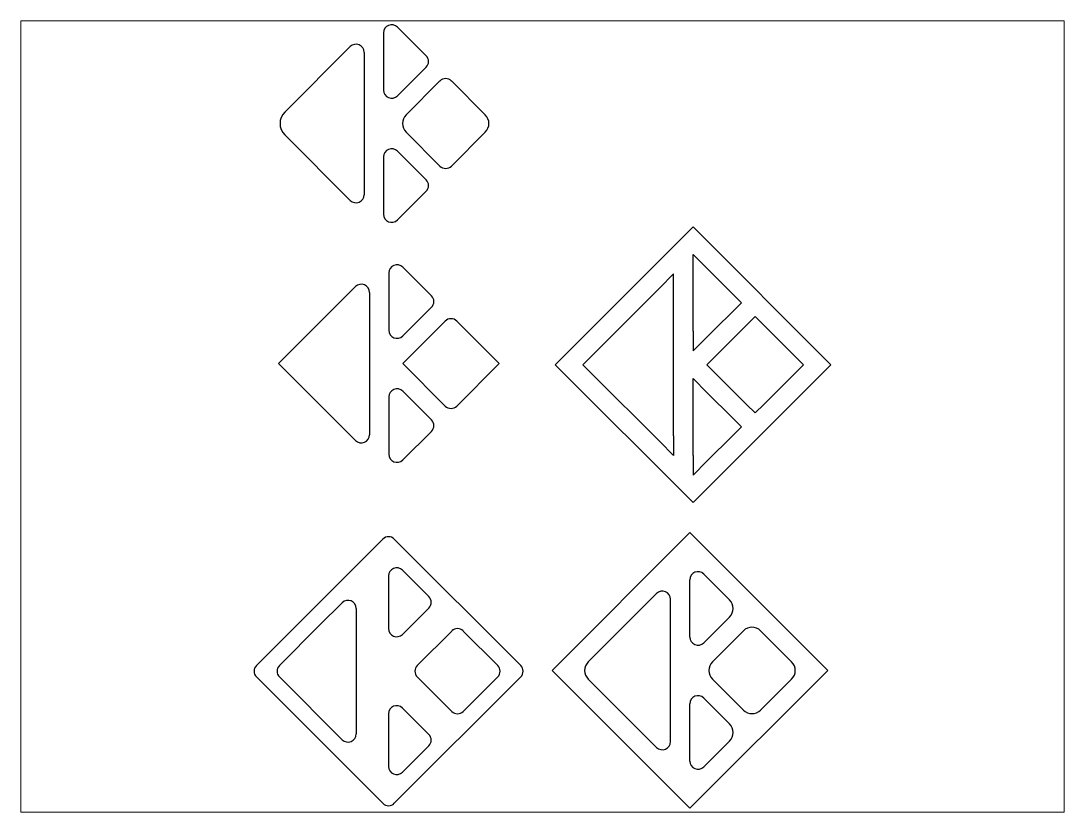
# Paper-space layout 'Layout1' of a CAD drawing. Header units: millimetres. Extents: x 26 to 231, y 20 to 176.
# The model-space entities are those that its viewports show. They can reach past a viewport. Long polylines and large blocks are cut down to what shows.
import ezdxf

# ---------------------------------------------------------------- set-up
doc = ezdxf.new("R2010")
doc.units = ezdxf.units.MM

msp = doc.modelspace()

# ---------------------------------------------------------------- linework, layer by layer
for p, q in [((2648.6, 5799.3), (2648.6, 5446.8)), ((2910.2, 5658.4), (2734, 5834.7)), ((2443.2, 5714.7), (2040.5, 5311.9)), ((2528.6, 5679.3), (2528.6, 4803.1)), ((2910.2, 5587.7), (2734, 5411.4)), ((2995.1, 5502.9), (2786.5, 5294.3)), ((3274.4, 5294.3), (3065.8, 5502.9)), ((2734, 5411.4), (2734, 5411.4)), ((2443.2, 4767.8), (2040.5, 5170.5)), ((2995.1, 4979.6), (2786.5, 5188.2)), ((3274.4, 5188.2), (3065.8, 4979.6)), ((2648.6, 5035.7), (2648.6, 4683.1)), ((2734, 5071), (2910.2, 4894.8)), ((2734, 4647.8), (2910.2, 4824)), ((3704.2, 3756.5), (4552.7, 4605)), ((4552.7, 4605), (5401.2, 3756.5)), ((4849.7, 4138.3), (4552.7, 4435.3)), ((4552.7, 3962), (4552.7, 4435.3)), ((2681.4, 4321.7), (2681.4, 3969.1)), ((2943.1, 4180.7), (2766.8, 4357)), ((4432.7, 4315.3), (4347.4, 4229.9)), ((4432.7, 4194.6), (4432.7, 4315.3)), ((2476.1, 4237), (2002.6, 3763.5)), ((2561.4, 4201.7), (2561.4, 3325.4)), ((4347.4, 4229.9), (3926.9, 3809.5)), ((4432.7, 3318.3), (4432.7, 4194.6)), ((2943.1, 4110), (2766.8, 3933.8)), ((4849.7, 4138.3), (4638.1, 3926.7)), ((4934.5, 4053.4), (4690.6, 3809.5)), ((5231.5, 3756.5), (4934.5, 4053.4)), ((3027.9, 4025.2), (2766.3, 3763.5)), ((3360.3, 3763.5), (3098.6, 4025.2)), ((2766.8, 3933.8), (2766.8, 3933.8)), ((4552.7, 3962), (4552.7, 3841.3)), ((4552.7, 3841.3), (4638.1, 3926.7)), ((3873.9, 3756.5), (3926.9, 3809.5)), ((4690.6, 3809.5), (4637.6, 3756.5)), ((2476.1, 3290.1), (2002.6, 3763.5)), ((3027.9, 3501.9), (2766.3, 3763.5)), ((3360.3, 3763.5), (3098.6, 3501.9)), ((4552.7, 2907.9), (3704.2, 3756.5)), ((3926.9, 3703.4), (3873.9, 3756.5)), ((5401.2, 3756.5), (4552.7, 2907.9)), ((4637.6, 3756.5), (4690.6, 3703.4)), ((5231.5, 3756.5), (4987.6, 3512.5)), ((4347.4, 3283), (3926.9, 3703.4)), ((4552.7, 3550.9), (4552.7, 3671.6)), ((4552.7, 3671.6), (4638.1, 3586.3)), ((4881.5, 3512.5), (4690.6, 3703.4)), ((2681.4, 3558), (2681.4, 3205.4)), ((2766.8, 3593.3), (2943.1, 3417.1)), ((4552.7, 3198.3), (4552.7, 3550.9)), ((4796.7, 3427.7), (4638.1, 3586.3)), ((4934.5, 3459.5), (4881.5, 3512.5)), ((4987.6, 3512.5), (4934.5, 3459.5)), ((4796.7, 3427.7), (4849.7, 3374.6)), ((4934.5, 3459.5), (4934.5, 3459.5)), ((2766.8, 3170.1), (2943.1, 3346.4)), ((4796.7, 3321.6), (4849.7, 3374.6)), ((4432.7, 3197.6), (4347.4, 3283)), ((4432.7, 3318.3), (4432.7, 3197.6)), ((4796.7, 3321.6), (4638.1, 3163)), ((4552.7, 3198.3), (4552.7, 3077.6)), ((4552.7, 3077.6), (4638.1, 3163)), ((3685, 1874.7), (4533.5, 2723.2)), ((4533.5, 2723.2), (5382, 1874.7)), ((1865.9, 1905.3), (2643.7, 2683.1)), ((2714.4, 2683.1), (3492.3, 1905.3)), ((2679.1, 2456.3), (2679.1, 2132.1)), ((2764.4, 2491.7), (2926.6, 2329.5)), ((4777.5, 2309.5), (4618.9, 2468.1)), ((4533.5, 2080.2), (4533.5, 2432.8)), ((4328.1, 2348.1), (3907.7, 1927.7)), ((4413.5, 1436.5), (4413.5, 2312.8)), ((2393.7, 2291.7), (2254.8, 2152.8)), ((2479.1, 2256.3), (2479.1, 2211.3)), ((2926.6, 2258.8), (2764.4, 2096.7)), ((2479.1, 2211.3), (2479.1, 1483.5)), ((4777.5, 2203.5), (4618.9, 2044.9)), ((2254.8, 2152.8), (2007.3, 1905.3)), ((4862.3, 2118.6), (4671.4, 1927.7)), ((5159.3, 1927.7), (4968.4, 2118.6)), ((3068, 2117.4), (2855.9, 1905.3)), ((3138.7, 2117.4), (3350.8, 1905.3)), ((4533.5, 1026.1), (3685, 1874.7)), ((5382, 1874.7), (4533.5, 1026.1)), ((2643.7, 1056.7), (1865.9, 1834.6)), ((2007.3, 1834.6), (2393.7, 1448.2)), ((3492.3, 1834.6), (2714.4, 1056.7)), ((2855.9, 1834.6), (3068, 1622.4)), ((3350.8, 1834.6), (3138.7, 1622.4)), ((4328.1, 1401.2), (3907.7, 1821.6)), ((4862.3, 1630.7), (4671.4, 1821.6)), ((5159.3, 1821.6), (4968.4, 1630.7)), ((4533.5, 1316.5), (4533.5, 1669.1)), ((4777.5, 1545.8), (4618.9, 1704.4)), ((2679.1, 1607.8), (2679.1, 1283.5)), ((2764.4, 1643.1), (2926.6, 1481)), ((4777.5, 1439.8), (4618.9, 1281.2)), ((2926.6, 1410.3), (2764.4, 1248.2))]:
    msp.add_line(p, q)
for centre, radius, start, end in [((2698.6, 5799.3), 50, 45, 180), ((2478.6, 5679.3), 50, 0, 135), ((2874.9, 5623.1), 50, 315, 45), ((3030.4, 5467.5), 50, 45, 135), ((2698.6, 5446.8), 50, 180, 315), ((2111.2, 5241.2), 100, 135, 225), ((2839.5, 5241.2), 75, 135, 225), ((3221.4, 5241.2), 75, 315, 45), ((2698.6, 5035.7), 50, 45, 180), ((3030.4, 5015), 50, 225, 315), ((2874.9, 4859.4), 50, 315, 45), ((2478.6, 4803.1), 50, 225, 0), ((2698.6, 4683.1), 50, 180, 315), ((2731.4, 4321.7), 50, 45, 180), ((2511.4, 4201.7), 50, 0, 135), ((2907.7, 4145.4), 50, 315, 45), ((3063.3, 3989.8), 50, 45, 135), ((2731.4, 3969.1), 50, 180, 315), ((2731.4, 3558), 50, 45, 180), ((3063.3, 3537.3), 50, 225, 315), ((2907.7, 3381.7), 50, 315, 45), ((2511.4, 3325.4), 50, 225, 0), ((2731.4, 3205.4), 50, 180, 315), ((2679.1, 2647.7), 50, 45, 135), ((2729.1, 2456.3), 50, 45, 180), ((4583.5, 2432.8), 50, 45, 180), ((2891.2, 2294.2), 50, 315, 45), ((4363.5, 2312.8), 50, 0, 135), ((2429.1, 2256.3), 50, 0, 135), ((4724.4, 2256.5), 75, 315, 45), ((2729.1, 2132.1), 50, 180, 315), ((3103.3, 2082.1), 50, 45, 135), ((4915.3, 2065.6), 75, 45, 135), ((4583.5, 2080.2), 50, 180, 315), ((3960.7, 1874.7), 75, 135, 225), ((4724.4, 1874.7), 75, 135, 225), ((5106.3, 1874.7), 75, 315, 45), ((1901.3, 1869.9), 50, 135, 225), ((2042.7, 1869.9), 50, 135, 225), ((2891.2, 1869.9), 50, 135, 225), ((3315.5, 1869.9), 50, 315, 45), ((3456.9, 1869.9), 50, 315, 45), ((4583.5, 1669.1), 50, 45, 180), ((2729.1, 1607.8), 50, 45, 180), ((3103.3, 1657.8), 50, 225, 315), ((4915.3, 1683.7), 75, 225, 315), ((4724.4, 1492.8), 75, 315, 45), ((2429.1, 1483.5), 50, 225, 0), ((2891.2, 1445.7), 50, 315, 45), ((4363.5, 1436.5), 50, 225, 0), ((4583.5, 1316.5), 50, 180, 315), ((2729.1, 1283.5), 50, 180, 315), ((2679.1, 1092.1), 50, 225, 315)]:
    msp.add_arc(centre, radius, start, end)

psp = doc.layouts.get("Layout1")

# ---------------------------------------------------------------- viewports
at = {"layer": '0'}
psp.add_viewport(center=(128.5, 97.5), size=(205.6, 156), view_center_point=(3626.25, 3437.74), view_height=4870.6658, dxfattribs=at)

doc.saveas('drawing.dxf')
